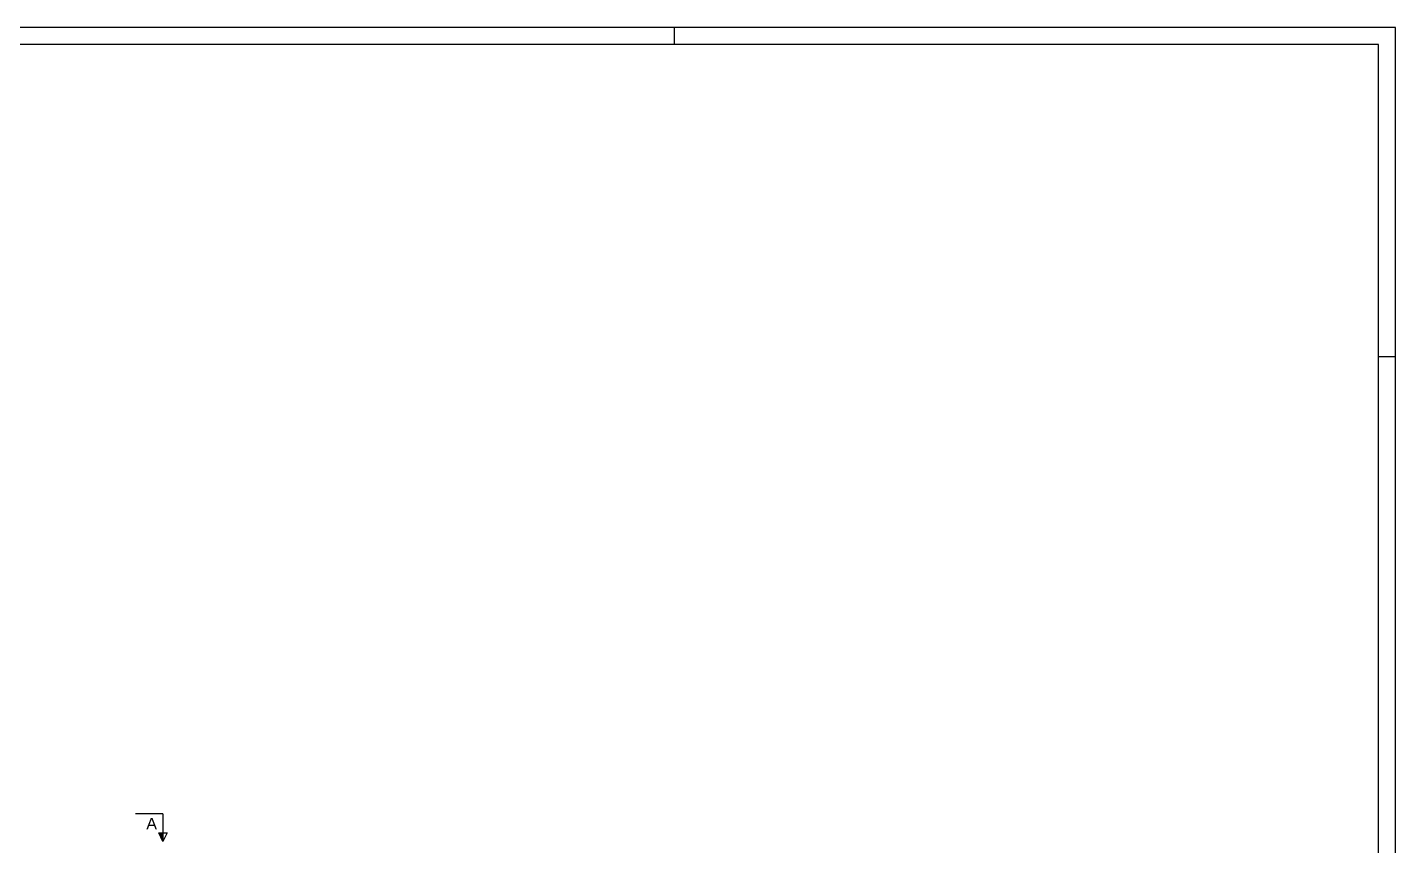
# Model space of a CAD drawing. Header units: millimetres. Extents: x 0 to 1189, y 0 to 841.
# Drawn here: x 790.5 to 1189, y 602.7 to 841 of the extents above; entities that cross this region are included whole.
import ezdxf

# ---------------------------------------------------------------- set-up
doc = ezdxf.new("R2010")
doc.units = ezdxf.units.MM
doc.styles.add('Arial', font='ARIAL.TTF', dxfattribs={"height": 0.2})

# ---------------------------------------------------------------- blocks, each defined once
blk = doc.blocks.new('Unknown-203773696-1113')
at = {"color": 5, "linetype": 'Continuous'}
for p, q in [((1189, 841), (0, 841)), ((979, 836), (979, 841)), ((1189, 0), (1189, 841)), ((1184, 836), (5, 836)), ((1184, 5), (1184, 836)), ((1189, 745), (1184, 745))]:
    blk.add_line(p, q, dxfattribs=at)
blk = doc.blocks.new('SectionMark-203773696-7537 - 5323')
at = {"color": 0, "linetype": 'Continuous'}
blk.add_wipeout([(828.29, 607.43), (828.29, 610.93), (825.18, 610.93), (825.18, 607.43)], dxfattribs=at)
at = {"linetype": 'Continuous'}
blk.add_hatch(color=6, dxfattribs=at).paths.add_polyline_path([(828.79, 606.43), (830.04, 606.43), (830.04, 603.93)])
at = {"color": 6, "linetype": 'Continuous'}
for p, q in [((830.04, 611.93), (822.04, 611.93)), ((830.04, 611.93), (830.04, 603.93)), ((828.79, 606.43), (831.29, 606.43)), ((830.04, 603.93), (828.79, 606.43)), ((831.29, 606.43), (830.04, 603.93))]:
    blk.add_line(p, q, dxfattribs=at)
at = {"color": 3, "linetype": 'Continuous', "style": 'Arial'}
blk.add_text('A', height=3.34, dxfattribs=at).set_placement((825.18, 607.43))

msp = doc.modelspace()

# ---------------------------------------------------------------- block references
msp.add_blockref('Unknown-203773696-1113', (0, 0))

# ---------------------------------------------------------------- next in the draw order: block references
msp.add_blockref('SectionMark-203773696-7537 - 5323', (0, 0))

doc.saveas('drawing.dxf')
